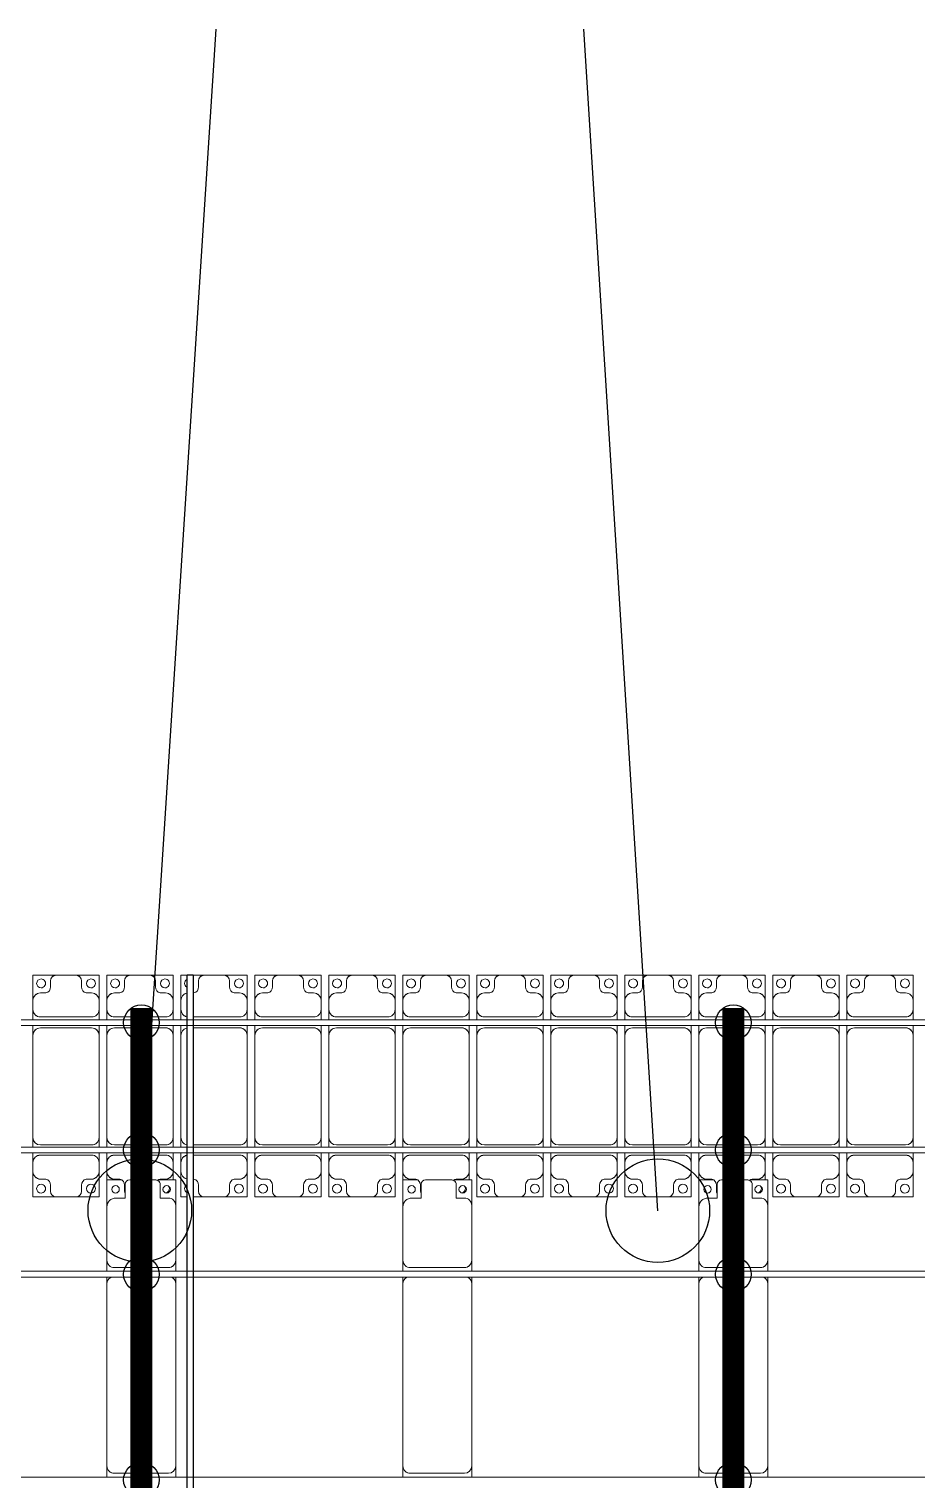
# Model space of a CAD drawing. Header units: millimetres. Extents: x -178706 to 107777, y -87310 to 933.
# Drawn here: x -149651 to -143651, y -8881 to 923 of the extents above; entities that cross this region are included whole.
import ezdxf

# ---------------------------------------------------------------- set-up
doc = ezdxf.new("R2010")
doc.units = ezdxf.units.MM
doc.layers.add('A-GENM', color=13, linetype='Continuous', lineweight=9)
doc.layers.add('S-BEAM', color=12, linetype='Continuous', lineweight=9)
for name, color, linetype in [('GC-BICH NEO', 6, 'Continuous'), ('GC-DAY NEO', 5, 'Continuous'), ('GC-HOP 40x60 GIA CUONG', 1, 'Continuous')]:
    doc.layers.add(name, color=color, linetype=linetype)

# ---------------------------------------------------------------- blocks, each defined once
blk = doc.blocks.new('Dai phao do pin - DẢI PHAO ĐỠ PIN-V11-BỐ TRÍ KHUNG KẾT CẤU BÈ PIN 04')
at = {"layer": 'A-GENM', "color": 7}
for p, q in [((67074.7, 241.6), (67149.7, 241.6)), ((68380.3, 241.6), (67149.7, 241.6)), ((68380.3, 241.6), (68424.7, 241.6)), ((68464.7, 241.6), (68539.7, 241.6)), ((68899.7, 241.6), (68539.7, 241.6)), ((68899.7, 241.6), (69082.2, 241.6)), ((69082.2, 241.6), (69082.2, 142.1)), ((67099.7, 191.6), (67099.7, -173.4)), ((68489.7, 191.6), (68489.7, -173.4)), ((68959.7, 118.2), (68959.7, 181.6)), ((69052.2, 118.2), (68959.7, 118.2)), ((69082.2, -88.2), (69082.2, 88.2)), ((68959.7, -173.4), (68959.7, -118.2)), ((68959.7, -118.2), (69052.2, -118.2)), ((69082.2, -105.4), (69082.2, -223.4)), ((67149.7, -223.4), (67074.7, -223.4)), ((67149.7, -223.4), (68380.3, -223.4)), ((68424.7, -223.4), (68380.3, -223.4)), ((68539.7, -223.4), (68464.7, -223.4)), ((68539.7, -223.4), (68909.7, -223.4)), ((69082.2, -223.4), (68909.7, -223.4))]:
    blk.add_line(p, q, dxfattribs=at)
for centre, radius, start, end in [((67149.7, 191.6), 50, 90, 180), ((67149.7, 191.6), 50, 105, 180), ((68380.3, 191.6), 50, 30, 90), ((68380.3, 191.6), 50, 30, 90), ((68539.7, 191.6), 50, 90, 180), ((68539.7, 191.6), 50, 135, 180), ((68899.7, 181.6), 60, 0, 90), ((68899.7, 181.6), 60, 0, 30), ((69018.6, 183.2), 25, 360, 180), ((69018.6, 183.2), 25, 180, 360), ((69052.2, 88.2), 30, 360, 90), ((69052.2, -88.2), 30, 270, 0), ((67149.7, -173.4), 50, 180, 270), ((67149.7, -173.4), 50, 180, 270), ((68539.7, -173.4), 50, 180, 270), ((68539.7, -173.4), 50, 180, 225), ((68909.7, -173.4), 50, 270, 0), ((68909.7, -173.4), 50, 315, 0), ((69018.6, -161.8), 25, 360, 180), ((69018.6, -161.8), 25, 180, 360), ((69018.6, -161.8), 25, 90, 105), ((69052.2, -88.2), 30, 300, 330), ((68380.3, -173.4), 50, 270, 330), ((68380.3, -173.4), 50, 285, 330)]:
    blk.add_arc(centre, radius, start, end, dxfattribs=at)
blk = doc.blocks.new('Dai phao do pin - DẢI PHAO ĐỠ PIN-V12-BỐ TRÍ KHUNG KẾT CẤU BÈ PIN 04')
at = {"layer": 'A-GENM', "color": 7}
for p, q in [((67074.7, 241.6), (67149.7, 241.6)), ((68380.3, 241.6), (67149.7, 241.6)), ((68380.3, 241.6), (68424.7, 241.6)), ((68464.7, 241.6), (68539.7, 241.6)), ((68899.7, 241.6), (68539.7, 241.6)), ((68899.7, 241.6), (69082.2, 241.6)), ((69082.2, 241.6), (69082.2, 142.1)), ((67099.7, 191.6), (67099.7, -173.4)), ((68489.7, 191.6), (68489.7, -173.4)), ((68959.7, 118.2), (68959.7, 181.6)), ((69052.2, 118.2), (68959.7, 118.2)), ((69082.2, -88.2), (69082.2, 88.2)), ((68959.7, -173.4), (68959.7, -118.2)), ((68959.7, -118.2), (69052.2, -118.2)), ((69082.2, -105.4), (69082.2, -223.4)), ((67149.7, -223.4), (67074.7, -223.4)), ((67149.7, -223.4), (68380.3, -223.4)), ((68424.7, -223.4), (68380.3, -223.4)), ((68539.7, -223.4), (68464.7, -223.4)), ((68539.7, -223.4), (68909.7, -223.4)), ((69082.2, -223.4), (68909.7, -223.4))]:
    blk.add_line(p, q, dxfattribs=at)
for centre, radius, start, end in [((67149.7, 191.6), 50, 90, 180), ((67149.7, 191.6), 50, 105, 180), ((68380.3, 191.6), 50, 30, 90), ((68380.3, 191.6), 50, 30, 90), ((68539.7, 191.6), 50, 90, 180), ((68539.7, 191.6), 50, 135, 180), ((68899.7, 181.6), 60, 0, 90), ((68899.7, 181.6), 60, 0, 30), ((69018.6, 183.2), 25, 360, 180), ((69018.6, 183.2), 25, 180, 360), ((69052.2, 88.2), 30, 360, 90), ((69052.2, -88.2), 30, 270, 0), ((67149.7, -173.4), 50, 180, 270), ((67149.7, -173.4), 50, 180, 270), ((68539.7, -173.4), 50, 180, 270), ((68539.7, -173.4), 50, 180, 225), ((68909.7, -173.4), 50, 270, 0), ((68909.7, -173.4), 50, 315, 0), ((69018.6, -161.8), 25, 360, 180), ((69018.6, -161.8), 25, 180, 360), ((69018.6, -161.8), 25, 90, 105), ((69052.2, -88.2), 30, 300, 330), ((68380.3, -173.4), 50, 270, 330), ((68380.3, -173.4), 50, 285, 330)]:
    blk.add_arc(centre, radius, start, end, dxfattribs=at)
blk = doc.blocks.new('Dai phao do pin - DẢI PHAO ĐỠ PIN-V13-BỐ TRÍ KHUNG KẾT CẤU BÈ PIN 04')
at = {"layer": 'A-GENM', "color": 7}
for p, q in [((67074.7, 241.6), (67149.7, 241.6)), ((68380.3, 241.6), (67149.7, 241.6)), ((68380.3, 241.6), (68424.7, 241.6)), ((68464.7, 241.6), (68539.7, 241.6)), ((68899.7, 241.6), (68539.7, 241.6)), ((68899.7, 241.6), (69082.2, 241.6)), ((69082.2, 241.6), (69082.2, 142.1)), ((67099.7, 191.6), (67099.7, -173.4)), ((68489.7, 191.6), (68489.7, -173.4)), ((68959.7, 118.2), (68959.7, 181.6)), ((69052.2, 118.2), (68959.7, 118.2)), ((69082.2, -88.2), (69082.2, 88.2)), ((68959.7, -173.4), (68959.7, -118.2)), ((68959.7, -118.2), (69052.2, -118.2)), ((69082.2, -105.4), (69082.2, -223.4)), ((67149.7, -223.4), (67074.7, -223.4)), ((67149.7, -223.4), (68380.3, -223.4)), ((68424.7, -223.4), (68380.3, -223.4)), ((68539.7, -223.4), (68464.7, -223.4)), ((68539.7, -223.4), (68909.7, -223.4)), ((69082.2, -223.4), (68909.7, -223.4))]:
    blk.add_line(p, q, dxfattribs=at)
for centre, radius, start, end in [((67149.7, 191.6), 50, 90, 180), ((67149.7, 191.6), 50, 105, 180), ((68380.3, 191.6), 50, 30, 90), ((68380.3, 191.6), 50, 30, 90), ((68539.7, 191.6), 50, 90, 180), ((68539.7, 191.6), 50, 135, 180), ((68899.7, 181.6), 60, 0, 90), ((68899.7, 181.6), 60, 0, 30), ((69018.6, 183.2), 25, 360, 180), ((69018.6, 183.2), 25, 180, 360), ((69052.2, 88.2), 30, 360, 90), ((69052.2, -88.2), 30, 270, 0), ((67149.7, -173.4), 50, 180, 270), ((67149.7, -173.4), 50, 180, 270), ((68539.7, -173.4), 50, 180, 270), ((68539.7, -173.4), 50, 180, 225), ((68909.7, -173.4), 50, 270, 0), ((68909.7, -173.4), 50, 315, 0), ((69018.6, -161.8), 25, 360, 180), ((69018.6, -161.8), 25, 180, 360), ((69018.6, -161.8), 25, 90, 105), ((69052.2, -88.2), 30, 300, 330), ((68380.3, -173.4), 50, 270, 330), ((68380.3, -173.4), 50, 285, 330)]:
    blk.add_arc(centre, radius, start, end, dxfattribs=at)
blk = doc.blocks.new('Dầm C52 - Dầm C52-21052-BỐ TRÍ KHUNG KẾT CẤU BÈ PIN 04')
at = {"layer": 'S-BEAM', "color": 1}
blk.add_line((63551.9, -20), (-63551.9, -20), dxfattribs=at)
blk = doc.blocks.new('Dầm C52 - Dầm C52-21053-BỐ TRÍ KHUNG KẾT CẤU BÈ PIN 04')
at = {"layer": 'S-BEAM', "color": 1}
for p, q in [((-63553.8, 20), (63553.8, 20)), ((63553.8, -20), (-63553.8, -20))]:
    blk.add_line(p, q, dxfattribs=at)
blk = doc.blocks.new('Dầm C52 - Dầm C52-21054-BỐ TRÍ KHUNG KẾT CẤU BÈ PIN 04')
at = {"layer": 'S-BEAM', "color": 1}
for p, q in [((-63555, 20), (63555, 20)), ((63555, -20), (-63555, -20))]:
    blk.add_line(p, q, dxfattribs=at)
blk = doc.blocks.new('Dầm C52 - Dầm C52-21055-BỐ TRÍ KHUNG KẾT CẤU BÈ PIN 04')
at = {"layer": 'S-BEAM', "color": 1}
for p, q in [((-63556.2, 20), (63556.2, 20)), ((63556.2, -20), (-63556.2, -20))]:
    blk.add_line(p, q, dxfattribs=at)
blk = doc.blocks.new('Dầm C52 - Hộp 40x60-15957-BỐ TRÍ KHUNG KẾT CẤU BÈ PIN 04')
at = {"layer": 'S-BEAM', "color": 3, "lineweight": 25}
for p, q in [((-37160, 20), (37160, 20)), ((37160, 20), (37160, -20)), ((37160, -20), (-37160, -20))]:
    blk.add_line(p, q, dxfattribs=at)
blk = doc.blocks.new('Dai phaodi lai - DẢI PHAO ĐI LẠI-21666-BỐ TRÍ KHUNG KẾT CẤU BÈ PIN 04')
at = {"layer": 'A-GENM', "color": 7}
for p, q in [((21276.8, 748.4), (21433.1, 748.4)), ((21276.8, 579.3), (21276.8, 748.4)), ((21395.1, 710.4), (21395.1, 670.7)), ((21566.9, 748.4), (21433.1, 748.4)), ((21566.9, 748.4), (21723.2, 748.4)), ((21604.9, 670.7), (21604.9, 710.4)), ((21723.2, 748.4), (21723.2, 579.3)), ((21776.8, 748.4), (21933.1, 748.4)), ((21776.8, 579.3), (21776.8, 748.4)), ((21895.1, 710.4), (21895.1, 670.7)), ((22066.9, 748.4), (21933.1, 748.4)), ((22066.9, 748.4), (22223.2, 748.4)), ((22104.9, 670.7), (22104.9, 710.4)), ((22223.2, 748.4), (22223.2, 579.3)), ((22276.8, 748.4), (22318.3, 748.4)), ((22276.8, 579.3), (22276.8, 748.4)), ((22358.3, 748.4), (22433.1, 748.4)), ((22395.1, 710.4), (22395.1, 670.7)), ((22566.9, 748.4), (22433.1, 748.4)), ((22566.9, 748.4), (22723.2, 748.4)), ((22604.9, 670.7), (22604.9, 710.4)), ((22723.2, 748.4), (22723.2, 579.3)), ((22776.8, 748.4), (22933.1, 748.4)), ((22776.8, 579.3), (22776.8, 748.4)), ((22895.1, 710.4), (22895.1, 670.7)), ((23066.9, 748.4), (22933.1, 748.4)), ((23066.9, 748.4), (23223.2, 748.4)), ((23104.9, 670.7), (23104.9, 710.4)), ((23223.2, 748.4), (23223.2, 579.3)), ((23276.8, 748.4), (23433.1, 748.4)), ((23276.8, 579.3), (23276.8, 748.4)), ((23395.1, 710.4), (23395.1, 670.7)), ((23566.9, 748.4), (23433.1, 748.4)), ((23566.9, 748.4), (23723.2, 748.4)), ((23604.9, 670.7), (23604.9, 710.4)), ((23723.2, 748.4), (23723.2, 579.3)), ((23776.8, 748.4), (23933.1, 748.4)), ((23776.8, 579.3), (23776.8, 748.4)), ((23895.1, 710.4), (23895.1, 670.7)), ((24066.9, 748.4), (23933.1, 748.4)), ((24066.9, 748.4), (24223.2, 748.4)), ((24104.9, 670.7), (24104.9, 710.4)), ((24223.2, 748.4), (24223.2, 579.3)), ((24276.8, 748.4), (24433.1, 748.4)), ((24276.8, 579.3), (24276.8, 748.4)), ((24395.1, 710.4), (24395.1, 670.7)), ((24566.9, 748.4), (24433.1, 748.4)), ((24566.9, 748.4), (24723.2, 748.4)), ((24604.9, 670.7), (24604.9, 710.4)), ((24723.2, 748.4), (24723.2, 579.3)), ((24776.8, 748.4), (24933.1, 748.4)), ((24776.8, 579.3), (24776.8, 748.4)), ((24895.1, 710.4), (24895.1, 670.7)), ((25066.9, 748.4), (24933.1, 748.4)), ((25066.9, 748.4), (25223.2, 748.4)), ((25104.9, 670.7), (25104.9, 710.4)), ((25223.2, 748.4), (25223.2, 579.3)), ((25276.8, 748.4), (25433.1, 748.4)), ((25276.8, 579.3), (25276.8, 748.4)), ((25395.1, 710.4), (25395.1, 670.7)), ((25566.9, 748.4), (25433.1, 748.4)), ((25566.9, 748.4), (25723.2, 748.4)), ((25604.9, 670.7), (25604.9, 710.4)), ((25723.2, 748.4), (25723.2, 579.3)), ((25776.8, 748.4), (25933.1, 748.4)), ((25776.8, 579.3), (25776.8, 748.4)), ((25895.1, 710.4), (25895.1, 670.7)), ((26066.9, 748.4), (25933.1, 748.4)), ((26066.9, 748.4), (26223.2, 748.4)), ((26104.9, 670.7), (26104.9, 710.4)), ((26223.2, 748.4), (26223.2, 579.3)), ((26276.8, 748.4), (26433.1, 748.4)), ((26276.8, 579.3), (26276.8, 748.4)), ((26395.1, 710.4), (26395.1, 670.7)), ((26566.9, 748.4), (26433.1, 748.4)), ((26566.9, 748.4), (26723.2, 748.4)), ((26604.9, 670.7), (26604.9, 710.4)), ((26723.2, 748.4), (26723.2, 579.3)), ((26776.8, 748.4), (26933.1, 748.4)), ((26776.8, 579.3), (26776.8, 748.4)), ((26895.1, 710.4), (26895.1, 670.7)), ((27066.9, 748.4), (26933.1, 748.4)), ((27066.9, 748.4), (27223.2, 748.4)), ((27104.9, 670.7), (27104.9, 710.4)), ((27223.2, 748.4), (27223.2, 579.3)), ((21364.3, 629.3), (21326.8, 629.3)), ((21673.2, 629.3), (21635.7, 629.3)), ((21864.3, 629.3), (21826.8, 629.3)), ((22173.2, 629.3), (22135.7, 629.3)), ((22364.3, 629.3), (22358.3, 629.3)), ((22673.2, 629.3), (22635.7, 629.3)), ((22864.3, 629.3), (22826.8, 629.3)), ((23173.2, 629.3), (23135.7, 629.3)), ((23364.3, 629.3), (23326.8, 629.3)), ((23673.2, 629.3), (23635.7, 629.3)), ((23864.3, 629.3), (23826.8, 629.3)), ((24173.2, 629.3), (24135.7, 629.3)), ((24364.3, 629.3), (24326.8, 629.3)), ((24673.2, 629.3), (24635.7, 629.3)), ((24864.3, 629.3), (24826.8, 629.3)), ((25173.2, 629.3), (25135.7, 629.3)), ((25364.3, 629.3), (25326.8, 629.3)), ((25673.2, 629.3), (25635.7, 629.3)), ((25864.3, 629.3), (25826.8, 629.3)), ((26173.2, 629.3), (26135.7, 629.3)), ((26364.3, 629.3), (26326.8, 629.3)), ((26673.2, 629.3), (26635.7, 629.3)), ((26864.3, 629.3), (26826.8, 629.3)), ((27173.2, 629.3), (27135.7, 629.3)), ((21276.8, 579.3), (21276.8, 516.7)), ((21276.8, 447.9), (21276.8, 516.7)), ((21723.2, 516.7), (21723.2, 579.3)), ((21723.2, 516.7), (21723.2, 447.9)), ((21776.8, 579.3), (21776.8, 516.7)), ((21776.8, 447.9), (21776.8, 516.7)), ((22223.2, 516.7), (22223.2, 579.3)), ((22223.2, 516.7), (22223.2, 447.9)), ((22276.8, 579.3), (22276.8, 516.7)), ((22276.8, 447.9), (22276.8, 516.7)), ((22723.2, 516.7), (22723.2, 579.3)), ((22723.2, 516.7), (22723.2, 447.9)), ((22776.8, 579.3), (22776.8, 516.7)), ((22776.8, 447.9), (22776.8, 516.7)), ((23223.2, 516.7), (23223.2, 579.3)), ((23223.2, 516.7), (23223.2, 447.9)), ((23276.8, 579.3), (23276.8, 516.7)), ((23276.8, 447.9), (23276.8, 516.7)), ((23723.2, 516.7), (23723.2, 579.3)), ((23723.2, 516.7), (23723.2, 447.9)), ((23776.8, 579.3), (23776.8, 516.7)), ((23776.8, 447.9), (23776.8, 516.7)), ((24223.2, 516.7), (24223.2, 579.3)), ((24223.2, 516.7), (24223.2, 447.9)), ((24276.8, 579.3), (24276.8, 516.7)), ((24276.8, 447.9), (24276.8, 516.7)), ((24723.2, 516.7), (24723.2, 579.3)), ((24723.2, 516.7), (24723.2, 447.9)), ((24776.8, 579.3), (24776.8, 516.7)), ((24776.8, 447.9), (24776.8, 516.7)), ((25223.2, 516.7), (25223.2, 579.3)), ((25223.2, 516.7), (25223.2, 447.9)), ((25276.8, 579.3), (25276.8, 516.7)), ((25276.8, 447.9), (25276.8, 516.7)), ((25723.2, 516.7), (25723.2, 579.3)), ((25723.2, 516.7), (25723.2, 447.9)), ((25776.8, 579.3), (25776.8, 516.7)), ((25776.8, 447.9), (25776.8, 516.7)), ((26223.2, 516.7), (26223.2, 579.3)), ((26223.2, 516.7), (26223.2, 447.9)), ((26276.8, 579.3), (26276.8, 516.7)), ((26276.8, 447.9), (26276.8, 516.7)), ((26723.2, 516.7), (26723.2, 579.3)), ((26723.2, 516.7), (26723.2, 447.9)), ((26776.8, 579.3), (26776.8, 516.7)), ((26776.8, 447.9), (26776.8, 516.7)), ((27223.2, 516.7), (27223.2, 579.3)), ((27223.2, 516.7), (27223.2, 447.9)), ((21276.8, 343.3), (21276.8, 407.9)), ((21326.8, 466.7), (21673.2, 466.7)), ((21673.2, 393.3), (21326.8, 393.3)), ((21723.2, 407.9), (21723.2, 343.3)), ((21776.8, 343.3), (21776.8, 407.9)), ((21826.8, 466.7), (22173.2, 466.7)), ((22173.2, 393.3), (21826.8, 393.3)), ((22223.2, 407.9), (22223.2, 343.3)), ((22276.8, 343.3), (22276.8, 407.9)), ((22358.3, 466.7), (22673.2, 466.7)), ((22673.2, 393.3), (22358.3, 393.3)), ((22723.2, 407.9), (22723.2, 343.3)), ((22776.8, 343.3), (22776.8, 407.9)), ((22826.8, 466.7), (23173.2, 466.7)), ((23173.2, 393.3), (22826.8, 393.3)), ((23223.2, 407.9), (23223.2, 343.3)), ((23276.8, 343.3), (23276.8, 407.9)), ((23326.8, 466.7), (23673.2, 466.7)), ((23673.2, 393.3), (23326.8, 393.3)), ((23723.2, 407.9), (23723.2, 343.3)), ((23776.8, 343.3), (23776.8, 407.9)), ((23826.8, 466.7), (24173.2, 466.7)), ((24173.2, 393.3), (23826.8, 393.3)), ((24223.2, 407.9), (24223.2, 343.3)), ((24276.8, 343.3), (24276.8, 407.9)), ((24326.8, 466.7), (24673.2, 466.7)), ((24673.2, 393.3), (24326.8, 393.3)), ((24723.2, 407.9), (24723.2, 343.3)), ((24776.8, 343.3), (24776.8, 407.9)), ((24826.8, 466.7), (25173.2, 466.7)), ((25173.2, 393.3), (24826.8, 393.3)), ((25223.2, 407.9), (25223.2, 343.3)), ((25276.8, 343.3), (25276.8, 407.9)), ((25326.8, 466.7), (25673.2, 466.7)), ((25673.2, 393.3), (25326.8, 393.3)), ((25723.2, 407.9), (25723.2, 343.3)), ((25776.8, 343.3), (25776.8, 407.9)), ((25826.8, 466.7), (26173.2, 466.7)), ((26173.2, 393.3), (25826.8, 393.3)), ((26223.2, 407.9), (26223.2, 343.3)), ((26276.8, 343.3), (26276.8, 407.9)), ((26326.8, 466.7), (26673.2, 466.7)), ((26673.2, 393.3), (26326.8, 393.3)), ((26723.2, 407.9), (26723.2, 343.3)), ((26776.8, 343.3), (26776.8, 407.9)), ((26826.8, 466.7), (27173.2, 466.7)), ((27173.2, 393.3), (26826.8, 393.3)), ((27223.2, 407.9), (27223.2, 343.3)), ((21276.8, 343.3), (21276.8, -348.3)), ((21723.2, -348.3), (21723.2, 343.3)), ((21776.8, 343.3), (21776.8, -348.3)), ((22223.2, -348.3), (22223.2, 343.3)), ((22276.8, 343.3), (22276.8, -348.3)), ((22723.2, -348.3), (22723.2, 343.3)), ((22776.8, 343.3), (22776.8, -348.3)), ((23223.2, -348.3), (23223.2, 343.3)), ((23276.8, 343.3), (23276.8, -348.3)), ((23723.2, -348.3), (23723.2, 343.3)), ((23776.8, 343.3), (23776.8, -348.3)), ((24223.2, -348.3), (24223.2, 343.3)), ((24276.8, 343.3), (24276.8, -348.3)), ((24723.2, -348.3), (24723.2, 343.3)), ((24776.8, 343.3), (24776.8, -348.3)), ((25223.2, -348.3), (25223.2, 343.3)), ((25276.8, 343.3), (25276.8, -348.3)), ((25723.2, -348.3), (25723.2, 343.3)), ((25776.8, 343.3), (25776.8, -348.3)), ((26223.2, -348.3), (26223.2, 343.3)), ((26276.8, 343.3), (26276.8, -348.3)), ((26723.2, -348.3), (26723.2, 343.3)), ((26776.8, 343.3), (26776.8, -348.3)), ((27223.2, -348.3), (27223.2, 343.3)), ((21276.8, -412.1), (21276.8, -348.3)), ((21723.2, -348.3), (21723.2, -412.1)), ((21776.8, -412.1), (21776.8, -348.3)), ((22223.2, -348.3), (22223.2, -412.1)), ((22276.8, -412.1), (22276.8, -348.3)), ((22723.2, -348.3), (22723.2, -412.1)), ((22776.8, -412.1), (22776.8, -348.3)), ((23223.2, -348.3), (23223.2, -412.1)), ((23276.8, -412.1), (23276.8, -348.3)), ((23723.2, -348.3), (23723.2, -412.1)), ((23776.8, -412.1), (23776.8, -348.3)), ((24223.2, -348.3), (24223.2, -412.1)), ((24276.8, -412.1), (24276.8, -348.3)), ((24723.2, -348.3), (24723.2, -412.1)), ((24776.8, -412.1), (24776.8, -348.3)), ((25223.2, -348.3), (25223.2, -412.1)), ((25276.8, -412.1), (25276.8, -348.3)), ((25723.2, -348.3), (25723.2, -412.1)), ((25776.8, -412.1), (25776.8, -348.3)), ((26223.2, -348.3), (26223.2, -412.1)), ((26276.8, -412.1), (26276.8, -348.3)), ((26723.2, -348.3), (26723.2, -412.1)), ((26776.8, -412.1), (26776.8, -348.3)), ((27223.2, -348.3), (27223.2, -412.1)), ((21276.8, -516.7), (21276.8, -452.1)), ((21326.8, -398.3), (21673.2, -398.3)), ((21673.2, -466.7), (21326.8, -466.7)), ((21723.2, -452.1), (21723.2, -516.7)), ((21776.8, -516.7), (21776.8, -452.1)), ((21826.8, -398.3), (22173.2, -398.3)), ((22173.2, -466.7), (21826.8, -466.7)), ((22223.2, -452.1), (22223.2, -516.7)), ((22276.8, -516.7), (22276.8, -452.1)), ((22358.3, -398.3), (22673.2, -398.3)), ((22673.2, -466.7), (22358.3, -466.7)), ((22723.2, -452.1), (22723.2, -516.7)), ((22776.8, -516.7), (22776.8, -452.1)), ((22826.8, -398.3), (23173.2, -398.3)), ((23173.2, -466.7), (22826.8, -466.7)), ((23223.2, -452.1), (23223.2, -516.7)), ((23276.8, -516.7), (23276.8, -452.1)), ((23326.8, -398.3), (23673.2, -398.3)), ((23673.2, -466.7), (23326.8, -466.7)), ((23723.2, -452.1), (23723.2, -516.7)), ((23776.8, -516.7), (23776.8, -452.1)), ((23826.8, -398.3), (24173.2, -398.3)), ((24173.2, -466.7), (23826.8, -466.7)), ((24223.2, -452.1), (24223.2, -516.7)), ((24276.8, -516.7), (24276.8, -452.1)), ((24326.8, -398.3), (24673.2, -398.3)), ((24673.2, -466.7), (24326.8, -466.7)), ((24723.2, -452.1), (24723.2, -516.7)), ((24776.8, -516.7), (24776.8, -452.1)), ((24826.8, -398.3), (25173.2, -398.3)), ((25173.2, -466.7), (24826.8, -466.7)), ((25223.2, -452.1), (25223.2, -516.7)), ((25276.8, -516.7), (25276.8, -452.1)), ((25326.8, -398.3), (25673.2, -398.3)), ((25673.2, -466.7), (25326.8, -466.7)), ((25723.2, -452.1), (25723.2, -516.7)), ((25776.8, -516.7), (25776.8, -452.1)), ((25826.8, -398.3), (26173.2, -398.3)), ((26173.2, -466.7), (25826.8, -466.7)), ((26223.2, -452.1), (26223.2, -516.7)), ((26276.8, -516.7), (26276.8, -452.1)), ((26326.8, -398.3), (26673.2, -398.3)), ((26673.2, -466.7), (26326.8, -466.7)), ((26723.2, -452.1), (26723.2, -516.7)), ((26776.8, -516.7), (26776.8, -452.1)), ((26826.8, -398.3), (27173.2, -398.3)), ((27173.2, -466.7), (26826.8, -466.7)), ((27223.2, -452.1), (27223.2, -516.7)), ((21276.8, -516.7), (21276.8, -579.3)), ((21276.8, -748.4), (21276.8, -579.3)), ((21723.2, -579.3), (21723.2, -516.7)), ((21723.2, -579.3), (21723.2, -748.4)), ((21776.8, -516.7), (21776.8, -579.3)), ((21776.8, -634.6), (21776.8, -579.3)), ((22223.2, -579.3), (22223.2, -516.7)), ((22223.2, -579.3), (22223.2, -637.1)), ((22276.8, -516.7), (22276.8, -579.3)), ((22276.8, -748.4), (22276.8, -579.3)), ((22723.2, -579.3), (22723.2, -516.7)), ((22723.2, -579.3), (22723.2, -748.4)), ((22776.8, -516.7), (22776.8, -579.3)), ((22776.8, -748.4), (22776.8, -579.3)), ((23223.2, -579.3), (23223.2, -516.7)), ((23223.2, -579.3), (23223.2, -748.4)), ((23276.8, -516.7), (23276.8, -579.3)), ((23276.8, -748.4), (23276.8, -579.3)), ((23723.2, -579.3), (23723.2, -516.7)), ((23723.2, -579.3), (23723.2, -748.4)), ((23776.8, -516.7), (23776.8, -579.3)), ((23776.8, -634.6), (23776.8, -579.3)), ((24223.2, -579.3), (24223.2, -516.7)), ((24223.2, -579.3), (24223.2, -637.1)), ((24276.8, -516.7), (24276.8, -579.3)), ((24276.8, -748.4), (24276.8, -579.3)), ((24723.2, -579.3), (24723.2, -516.7)), ((24723.2, -579.3), (24723.2, -748.4)), ((24776.8, -516.7), (24776.8, -579.3)), ((24776.8, -748.4), (24776.8, -579.3)), ((25223.2, -579.3), (25223.2, -516.7)), ((25223.2, -579.3), (25223.2, -748.4)), ((25276.8, -516.7), (25276.8, -579.3)), ((25276.8, -748.4), (25276.8, -579.3)), ((25723.2, -579.3), (25723.2, -516.7)), ((25723.2, -579.3), (25723.2, -748.4)), ((25776.8, -516.7), (25776.8, -579.3)), ((25776.8, -634.6), (25776.8, -579.3)), ((26223.2, -579.3), (26223.2, -516.7)), ((26223.2, -579.3), (26223.2, -637.1)), ((26276.8, -516.7), (26276.8, -579.3)), ((26276.8, -748.4), (26276.8, -579.3)), ((26723.2, -579.3), (26723.2, -516.7)), ((26723.2, -579.3), (26723.2, -748.4)), ((26776.8, -516.7), (26776.8, -579.3)), ((26776.8, -748.4), (26776.8, -579.3)), ((27223.2, -579.3), (27223.2, -516.7)), ((27223.2, -579.3), (27223.2, -748.4)), ((21326.8, -629.3), (21364.3, -629.3)), ((21395.1, -670.7), (21395.1, -710.4)), ((21604.9, -710.4), (21604.9, -670.7)), ((21635.7, -629.3), (21673.2, -629.3)), ((21826.8, -629.3), (21864.3, -629.3)), ((21895.1, -670.7), (21895.1, -710.4)), ((22135.7, -629.3), (22173.2, -629.3)), ((22358.3, -629.3), (22364.3, -629.3)), ((22395.1, -670.7), (22395.1, -710.4)), ((22604.9, -710.4), (22604.9, -670.7)), ((22635.7, -629.3), (22673.2, -629.3)), ((22826.8, -629.3), (22864.3, -629.3)), ((22895.1, -670.7), (22895.1, -710.4)), ((23104.9, -710.4), (23104.9, -670.7)), ((23135.7, -629.3), (23173.2, -629.3)), ((23326.8, -629.3), (23364.3, -629.3)), ((23395.1, -670.7), (23395.1, -710.4)), ((23604.9, -710.4), (23604.9, -670.7)), ((23635.7, -629.3), (23673.2, -629.3)), ((23826.8, -629.3), (23864.3, -629.3)), ((23895.1, -670.7), (23895.1, -710.4)), ((24135.7, -629.3), (24173.2, -629.3)), ((24326.8, -629.3), (24364.3, -629.3)), ((24395.1, -670.7), (24395.1, -710.4)), ((24604.9, -710.4), (24604.9, -670.7)), ((24635.7, -629.3), (24673.2, -629.3)), ((24826.8, -629.3), (24864.3, -629.3)), ((24895.1, -670.7), (24895.1, -710.4)), ((25104.9, -710.4), (25104.9, -670.7)), ((25135.7, -629.3), (25173.2, -629.3)), ((25326.8, -629.3), (25364.3, -629.3)), ((25395.1, -670.7), (25395.1, -710.4)), ((25604.9, -710.4), (25604.9, -670.7)), ((25635.7, -629.3), (25673.2, -629.3)), ((25826.8, -629.3), (25864.3, -629.3)), ((25895.1, -670.7), (25895.1, -710.4)), ((26135.7, -629.3), (26173.2, -629.3)), ((26326.8, -629.3), (26364.3, -629.3)), ((26395.1, -670.7), (26395.1, -710.4)), ((26604.9, -710.4), (26604.9, -670.7)), ((26635.7, -629.3), (26673.2, -629.3)), ((26826.8, -629.3), (26864.3, -629.3)), ((26895.1, -670.7), (26895.1, -710.4)), ((27104.9, -710.4), (27104.9, -670.7)), ((27135.7, -629.3), (27173.2, -629.3)), ((21433.1, -748.4), (21276.8, -748.4)), ((21433.1, -748.4), (21566.9, -748.4)), ((21723.2, -748.4), (21566.9, -748.4)), ((22318.3, -748.4), (22276.8, -748.4)), ((22433.1, -748.4), (22358.3, -748.4)), ((22433.1, -748.4), (22566.9, -748.4)), ((22723.2, -748.4), (22566.9, -748.4)), ((22933.1, -748.4), (22776.8, -748.4)), ((22933.1, -748.4), (23066.9, -748.4)), ((23223.2, -748.4), (23066.9, -748.4)), ((23433.1, -748.4), (23276.8, -748.4)), ((23433.1, -748.4), (23566.9, -748.4)), ((23723.2, -748.4), (23566.9, -748.4)), ((24433.1, -748.4), (24276.8, -748.4)), ((24433.1, -748.4), (24566.9, -748.4)), ((24723.2, -748.4), (24566.9, -748.4)), ((24933.1, -748.4), (24776.8, -748.4)), ((24933.1, -748.4), (25066.9, -748.4)), ((25223.2, -748.4), (25066.9, -748.4)), ((25433.1, -748.4), (25276.8, -748.4)), ((25433.1, -748.4), (25566.9, -748.4)), ((25723.2, -748.4), (25566.9, -748.4)), ((26433.1, -748.4), (26276.8, -748.4)), ((26433.1, -748.4), (26566.9, -748.4)), ((26723.2, -748.4), (26566.9, -748.4)), ((26933.1, -748.4), (26776.8, -748.4)), ((26933.1, -748.4), (27066.9, -748.4)), ((27223.2, -748.4), (27066.9, -748.4))]:
    blk.add_line(p, q, dxfattribs=at)
for centre, radius, start, end in [((21331.6, 693.3), 30, 90, 270), ((21331.6, 693.3), 30, 270, 90), ((21433.1, 710.4), 38, 90, 180), ((21433.1, 710.4), 38, 90, 135), ((21566.9, 710.4), 38, 0, 90), ((21566.9, 710.4), 38, 45, 90), ((21668.4, 693.3), 30, 90, 270), ((21668.4, 693.3), 30, 270, 90), ((21831.6, 693.3), 30, 90, 270), ((21831.6, 693.3), 30, 270, 90), ((21933.1, 710.4), 38, 90, 180), ((21933.1, 710.4), 38, 90, 135), ((22066.9, 710.4), 38, 0, 90), ((22066.9, 710.4), 38, 45, 90), ((22168.4, 693.3), 30, 90, 270), ((22168.4, 693.3), 30, 270, 90), ((22331.6, 693.3), 30, 120, 240), ((22331.6, 693.3), 30, 345, 15), ((22433.1, 710.4), 38, 90, 180), ((22433.1, 710.4), 38, 90, 135), ((22566.9, 710.4), 38, 0, 90), ((22566.9, 710.4), 38, 45, 90), ((22668.4, 693.3), 30, 90, 270), ((22668.4, 693.3), 30, 270, 90), ((22831.6, 693.3), 30, 90, 270), ((22831.6, 693.3), 30, 270, 90), ((22933.1, 710.4), 38, 90, 180), ((22933.1, 710.4), 38, 90, 135), ((23066.9, 710.4), 38, 0, 90), ((23066.9, 710.4), 38, 45, 90), ((23168.4, 693.3), 30, 90, 270), ((23168.4, 693.3), 30, 270, 90), ((23331.6, 693.3), 30, 90, 270), ((23331.6, 693.3), 30, 270, 90), ((23433.1, 710.4), 38, 90, 180), ((23433.1, 710.4), 38, 90, 135), ((23566.9, 710.4), 38, 0, 90), ((23566.9, 710.4), 38, 45, 90), ((23668.4, 693.3), 30, 90, 270), ((23668.4, 693.3), 30, 270, 90), ((23831.6, 693.3), 30, 90, 270), ((23831.6, 693.3), 30, 270, 90), ((23933.1, 710.4), 38, 90, 180), ((23933.1, 710.4), 38, 90, 135), ((24066.9, 710.4), 38, 0, 90), ((24066.9, 710.4), 38, 45, 90), ((24168.4, 693.3), 30, 90, 270), ((24168.4, 693.3), 30, 270, 90), ((24331.6, 693.3), 30, 90, 270), ((24331.6, 693.3), 30, 270, 90), ((24433.1, 710.4), 38, 90, 180), ((24433.1, 710.4), 38, 90, 135), ((24566.9, 710.4), 38, 0, 90), ((24566.9, 710.4), 38, 45, 90), ((24668.4, 693.3), 30, 90, 270), ((24668.4, 693.3), 30, 270, 90), ((24831.6, 693.3), 30, 90, 270), ((24831.6, 693.3), 30, 270, 90), ((24933.1, 710.4), 38, 90, 180), ((24933.1, 710.4), 38, 90, 135), ((25066.9, 710.4), 38, 0, 90), ((25066.9, 710.4), 38, 45, 90), ((25168.4, 693.3), 30, 90, 270), ((25168.4, 693.3), 30, 270, 90), ((25331.6, 693.3), 30, 90, 270), ((25331.6, 693.3), 30, 270, 90), ((25433.1, 710.4), 38, 90, 180), ((25433.1, 710.4), 38, 90, 135), ((25566.9, 710.4), 38, 0, 90), ((25566.9, 710.4), 38, 45, 90), ((25668.4, 693.3), 30, 90, 270), ((25668.4, 693.3), 30, 270, 90), ((25831.6, 693.3), 30, 90, 270), ((25831.6, 693.3), 30, 270, 90), ((25933.1, 710.4), 38, 90, 180), ((25933.1, 710.4), 38, 90, 135), ((26066.9, 710.4), 38, 0, 90), ((26066.9, 710.4), 38, 45, 90), ((26168.4, 693.3), 30, 90, 270), ((26168.4, 693.3), 30, 270, 90), ((26331.6, 693.3), 30, 90, 270), ((26331.6, 693.3), 30, 270, 90), ((26433.1, 710.4), 38, 90, 180), ((26433.1, 710.4), 38, 90, 135), ((26566.9, 710.4), 38, 0, 90), ((26566.9, 710.4), 38, 45, 90), ((26668.4, 693.3), 30, 90, 270), ((26668.4, 693.3), 30, 270, 90), ((26831.6, 693.3), 30, 90, 270), ((26831.6, 693.3), 30, 270, 90), ((26933.1, 710.4), 38, 90, 180), ((26933.1, 710.4), 38, 90, 135), ((27066.9, 710.4), 38, 0, 90), ((27066.9, 710.4), 38, 45, 90), ((27168.4, 693.3), 30, 90, 270), ((27168.4, 693.3), 30, 270, 90), ((21326.8, 579.3), 50, 90, 180), ((21326.8, 579.3), 50, 90, 135), ((21355.2, 668.2), 40, 283.18854, 3.50807), ((21644.8, 668.2), 40, 176.49193, 256.81146), ((21673.2, 579.3), 50, 0, 90), ((21673.2, 579.3), 50, 45, 90), ((21826.8, 579.3), 50, 90, 180), ((21826.8, 579.3), 50, 90, 131.01202), ((21855.2, 668.2), 40, 283.18854, 3.50807), ((22144.8, 668.2), 40, 176.49193, 256.81146), ((22173.2, 579.3), 50, 0, 90), ((22173.2, 579.3), 50, 45, 90), ((22326.8, 579.3), 50, 105, 180), ((22326.8, 579.3), 50, 105, 135), ((22355.2, 668.2), 40, 283.18854, 3.50807), ((22644.8, 668.2), 40, 176.49193, 256.81146), ((22673.2, 579.3), 50, 0, 90), ((22673.2, 579.3), 50, 45, 90), ((22826.8, 579.3), 50, 90, 180), ((22826.8, 579.3), 50, 90, 135), ((22855.2, 668.2), 40, 283.18854, 3.50807), ((23144.8, 668.2), 40, 176.49193, 256.81146), ((23173.2, 579.3), 50, 0, 90), ((23173.2, 579.3), 50, 45, 90), ((23326.8, 579.3), 50, 90, 180), ((23326.8, 579.3), 50, 90, 135), ((23355.2, 668.2), 40, 283.18854, 3.50807), ((23644.8, 668.2), 40, 176.49193, 256.81146), ((23673.2, 579.3), 50, 0, 90), ((23673.2, 579.3), 50, 45, 90), ((23826.8, 579.3), 50, 90, 180), ((23826.8, 579.3), 50, 90, 135), ((23855.2, 668.2), 40, 283.18854, 3.50807), ((24144.8, 668.2), 40, 176.49193, 256.81146), ((24173.2, 579.3), 50, 0, 90), ((24173.2, 579.3), 50, 45, 90), ((24326.8, 579.3), 50, 90, 180), ((24326.8, 579.3), 50, 90, 135), ((24355.2, 668.2), 40, 283.18854, 3.50807), ((24644.8, 668.2), 40, 176.49193, 256.81146), ((24673.2, 579.3), 50, 0, 90), ((24673.2, 579.3), 50, 45, 90), ((24826.8, 579.3), 50, 90, 180), ((24826.8, 579.3), 50, 90, 135), ((24855.2, 668.2), 40, 283.18854, 3.50807), ((25144.8, 668.2), 40, 176.49193, 256.81146), ((25173.2, 579.3), 50, 0, 90), ((25173.2, 579.3), 50, 45, 90), ((25326.8, 579.3), 50, 90, 180), ((25326.8, 579.3), 50, 90, 135), ((25355.2, 668.2), 40, 283.18854, 3.50807), ((25644.8, 668.2), 40, 176.49193, 256.81146), ((25673.2, 579.3), 50, 0, 90), ((25673.2, 579.3), 50, 45, 90), ((25826.8, 579.3), 50, 90, 180), ((25826.8, 579.3), 50, 90, 135), ((25855.2, 668.2), 40, 283.18854, 3.50807), ((26144.8, 668.2), 40, 176.49193, 256.81146), ((26173.2, 579.3), 50, 0, 90), ((26173.2, 579.3), 50, 45, 90), ((26326.8, 579.3), 50, 90, 180), ((26326.8, 579.3), 50, 90, 135), ((26355.2, 668.2), 40, 283.18854, 3.50807), ((26644.8, 668.2), 40, 176.49193, 256.81146), ((26673.2, 579.3), 50, 0, 90), ((26673.2, 579.3), 50, 45, 90), ((26826.8, 579.3), 50, 90, 180), ((26826.8, 579.3), 50, 90, 135), ((26855.2, 668.2), 40, 283.18854, 3.50807), ((27144.8, 668.2), 40, 176.49193, 256.81146), ((27173.2, 579.3), 50, 360, 90), ((27173.2, 579.3), 50, 45, 90), ((21326.8, 516.7), 50, 180, 270), ((21673.2, 516.7), 50, 270, 0), ((21826.8, 516.7), 50, 180, 270), ((22173.2, 516.7), 50, 270, 0), ((22326.8, 516.7), 50, 180, 255), ((22673.2, 516.7), 50, 270, 0), ((22826.8, 516.7), 50, 180, 270), ((23173.2, 516.7), 50, 270, 0), ((23326.8, 516.7), 50, 180, 270), ((23673.2, 516.7), 50, 270, 0), ((23826.8, 516.7), 50, 180, 270), ((24173.2, 516.7), 50, 270, 0), ((24326.8, 516.7), 50, 180, 270), ((24673.2, 516.7), 50, 270, 0), ((24826.8, 516.7), 50, 180, 270), ((25173.2, 516.7), 50, 270, 0), ((25326.8, 516.7), 50, 180, 270), ((25673.2, 516.7), 50, 270, 0), ((25826.8, 516.7), 50, 180, 270), ((26173.2, 516.7), 50, 270, 0), ((26326.8, 516.7), 50, 180, 270), ((26673.2, 516.7), 50, 270, 360), ((26826.8, 516.7), 50, 180, 270), ((27173.2, 516.7), 50, 270, 360), ((21326.8, 343.3), 50, 90, 180), ((21326.8, 516.7), 50, 225, 270), ((21673.2, 516.7), 50, 270, 315), ((21673.2, 343.3), 50, 0, 90), ((21826.8, 343.3), 50, 90, 180), ((21826.8, 516.7), 50, 228.98761, 270), ((22173.2, 516.7), 50, 270, 315), ((22173.2, 343.3), 50, 360, 90), ((22326.8, 516.7), 50, 225, 255), ((22673.2, 516.7), 50, 270, 315), ((22673.2, 343.3), 50, 360, 90), ((22826.8, 343.3), 50, 90, 180), ((22826.8, 516.7), 50, 225, 270), ((23173.2, 516.7), 50, 270, 315), ((23173.2, 343.3), 50, 360, 90), ((23326.8, 343.3), 50, 90, 180), ((23326.8, 516.7), 50, 225, 270), ((23673.2, 516.7), 50, 270, 315), ((23673.2, 343.3), 50, 360, 90), ((23826.8, 343.3), 50, 90, 180), ((23826.8, 516.7), 50, 225, 270), ((24173.2, 516.7), 50, 270, 315), ((24173.2, 343.3), 50, 360, 90), ((24326.8, 343.3), 50, 90, 180), ((24326.8, 516.7), 50, 225, 270), ((24673.2, 516.7), 50, 270, 315), ((24673.2, 343.3), 50, 360, 90), ((24826.8, 343.3), 50, 90, 180), ((24826.8, 516.7), 50, 225, 270), ((25173.2, 516.7), 50, 270, 315), ((25173.2, 343.3), 50, 360, 90), ((25326.8, 343.3), 50, 90, 180), ((25326.8, 516.7), 50, 225, 270), ((25673.2, 516.7), 50, 270, 315), ((25673.2, 343.3), 50, 360, 90), ((25826.8, 343.3), 50, 90, 180), ((25826.8, 516.7), 50, 225, 270), ((26173.2, 516.7), 50, 270, 315), ((26173.2, 343.3), 50, 360, 90), ((26326.8, 343.3), 50, 90, 180), ((26326.8, 516.7), 50, 225, 270), ((26673.2, 516.7), 50, 270, 315), ((26673.2, 343.3), 50, 360, 90), ((26826.8, 343.3), 50, 90, 180), ((26826.8, 516.7), 50, 225, 270), ((27173.2, 516.7), 50, 270, 315), ((27173.2, 343.3), 50, 360, 90), ((21326.8, 343.3), 50, 105, 180), ((21673.2, 343.3), 50, 30, 75), ((21826.8, 343.3), 50, 105, 180), ((22173.2, 343.3), 50, 30, 75), ((22326.8, 343.3), 50, 105, 180), ((22326.8, 343.3), 50, 105, 180), ((22673.2, 343.3), 50, 30, 75), ((22826.8, 343.3), 50, 105, 180), ((23173.2, 343.3), 50, 30, 75), ((23326.8, 343.3), 50, 150, 180), ((23326.8, 343.3), 50, 105, 145.31252), ((23673.2, 343.3), 50, 30, 75), ((23826.8, 343.3), 50, 105, 180), ((24173.2, 343.3), 50, 30, 75), ((24326.8, 343.3), 50, 105, 180), ((24673.2, 343.3), 50, 30, 75), ((24826.8, 343.3), 50, 105, 180), ((25173.2, 343.3), 50, 30, 75), ((25326.8, 343.3), 50, 105, 180), ((25673.2, 343.3), 50, 30, 75), ((25826.8, 343.3), 50, 105, 180), ((26173.2, 343.3), 50, 30, 75), ((26326.8, 343.3), 50, 105, 180), ((26673.2, 343.3), 50, 30, 75), ((26826.8, 343.3), 50, 105, 180), ((27173.2, 343.3), 50, 30, 75), ((21326.8, -348.3), 50, 180, 270), ((21326.8, -348.3), 50, 195, 240), ((21673.2, -348.3), 50, 270, 0), ((21673.2, -348.3), 50, 270, 345), ((21826.8, -348.3), 50, 180, 270), ((21826.8, -348.3), 50, 195, 240), ((22173.2, -348.3), 50, 270, 0), ((22173.2, -348.3), 50, 270, 345), ((22326.8, -348.3), 50, 180, 255), ((22326.8, -348.3), 50, 195, 240), ((22673.2, -348.3), 50, 270, 0), ((22673.2, -348.3), 50, 270, 345), ((22826.8, -348.3), 50, 180, 270), ((22826.8, -348.3), 50, 195, 240), ((23173.2, -348.3), 50, 270, 0), ((23173.2, -348.3), 50, 270, 345), ((23326.8, -348.3), 50, 180, 270), ((23326.8, -348.3), 50, 195, 240), ((23673.2, -348.3), 50, 270, 360), ((23673.2, -348.3), 50, 270, 345), ((23826.8, -348.3), 50, 180, 270), ((23826.8, -348.3), 50, 195, 240), ((24173.2, -348.3), 50, 270, 360), ((24173.2, -348.3), 50, 270, 345), ((24326.8, -348.3), 50, 180, 270), ((24326.8, -348.3), 50, 195, 240), ((24673.2, -348.3), 50, 270, 360), ((24673.2, -348.3), 50, 270, 345), ((24826.8, -348.3), 50, 180, 270), ((24826.8, -348.3), 50, 195, 240), ((25173.2, -348.3), 50, 270, 0), ((25173.2, -348.3), 50, 270, 345), ((25326.8, -348.3), 50, 180, 270), ((25326.8, -348.3), 50, 195, 240), ((25673.2, -348.3), 50, 270, 0), ((25673.2, -348.3), 50, 270, 345), ((25826.8, -348.3), 50, 180, 270), ((25826.8, -348.3), 50, 195, 240), ((26173.2, -348.3), 50, 270, 360), ((26173.2, -348.3), 50, 270, 345), ((26326.8, -348.3), 50, 180, 270), ((26326.8, -348.3), 50, 195, 240), ((26673.2, -348.3), 50, 270, 360), ((26673.2, -348.3), 50, 270, 345), ((26826.8, -348.3), 50, 180, 270), ((26826.8, -348.3), 50, 195, 240), ((27173.2, -348.3), 50, 270, 360), ((27173.2, -348.3), 50, 270, 345), ((21326.8, -516.7), 50, 90, 180), ((21326.8, -516.7), 50, 90, 135), ((21673.2, -516.7), 50, 360, 90), ((21673.2, -516.7), 50, 45, 90), ((21826.8, -516.7), 50, 90, 180), ((21826.8, -516.7), 50, 90, 135), ((22173.2, -516.7), 50, 360, 90), ((22173.2, -516.7), 50, 45, 90), ((22326.8, -516.7), 50, 105, 180), ((22326.8, -516.7), 50, 105, 135), ((22673.2, -516.7), 50, 360, 90), ((22673.2, -516.7), 50, 45, 90), ((22826.8, -516.7), 50, 90, 180), ((22826.8, -516.7), 50, 90, 135), ((23173.2, -516.7), 50, 360, 90), ((23173.2, -516.7), 50, 45, 90), ((23326.8, -516.7), 50, 90, 180), ((23326.8, -516.7), 50, 90, 135), ((23673.2, -516.7), 50, 360, 90), ((23673.2, -516.7), 50, 45, 90), ((23826.8, -516.7), 50, 90, 180), ((23826.8, -516.7), 50, 90, 135), ((24173.2, -516.7), 50, 360, 90), ((24173.2, -516.7), 50, 45, 90), ((24326.8, -516.7), 50, 90, 180), ((24326.8, -516.7), 50, 90, 135), ((24673.2, -516.7), 50, 360, 90), ((24673.2, -516.7), 50, 45, 90), ((24826.8, -516.7), 50, 90, 180), ((24826.8, -516.7), 50, 90, 135), ((25173.2, -516.7), 50, 360, 90), ((25173.2, -516.7), 50, 45, 90), ((25326.8, -516.7), 50, 90, 180), ((25326.8, -516.7), 50, 90, 135), ((25673.2, -516.7), 50, 360, 90), ((25673.2, -516.7), 50, 45, 90), ((25826.8, -516.7), 50, 90, 180), ((25826.8, -516.7), 50, 90, 135), ((26173.2, -516.7), 50, 360, 90), ((26173.2, -516.7), 50, 45, 90), ((26326.8, -516.7), 50, 90, 180), ((26326.8, -516.7), 50, 90, 135), ((26673.2, -516.7), 50, 0, 90), ((26673.2, -516.7), 50, 45, 90), ((26826.8, -516.7), 50, 90, 180), ((26826.8, -516.7), 50, 90, 135), ((27173.2, -516.7), 50, 0, 90), ((27173.2, -516.7), 50, 45, 90), ((21326.8, -579.3), 50, 180, 270), ((21673.2, -579.3), 50, 270, 360), ((21826.8, -579.3), 50, 180, 270), ((22173.2, -579.3), 50, 270, 360), ((22326.8, -579.3), 50, 180, 255), ((22673.2, -579.3), 50, 270, 360), ((22826.8, -579.3), 50, 180, 270), ((23173.2, -579.3), 50, 270, 360), ((23326.8, -579.3), 50, 180, 270), ((23673.2, -579.3), 50, 270, 360), ((23826.8, -579.3), 50, 180, 270), ((24173.2, -579.3), 50, 270, 360), ((24326.8, -579.3), 50, 180, 270), ((24673.2, -579.3), 50, 270, 360), ((24826.8, -579.3), 50, 180, 270), ((25173.2, -579.3), 50, 270, 360), ((25326.8, -579.3), 50, 180, 270), ((25673.2, -579.3), 50, 270, 360), ((25826.8, -579.3), 50, 180, 270), ((26173.2, -579.3), 50, 270, 360), ((26326.8, -579.3), 50, 180, 270), ((26673.2, -579.3), 50, 270, 360), ((26826.8, -579.3), 50, 180, 270), ((27173.2, -579.3), 50, 270, 360), ((21326.8, -579.3), 50, 225, 270), ((21331.6, -693.3), 30, 90, 270), ((21331.6, -693.3), 30, 270, 90), ((21355.2, -668.2), 40, 356.49193, 76.81146), ((21644.8, -668.2), 40, 103.18854, 183.50807), ((21668.4, -693.3), 30, 90, 270), ((21668.4, -693.3), 30, 270, 90), ((21673.2, -579.3), 50, 270, 315), ((21826.8, -579.3), 50, 228.98472, 270), ((21855.2, -668.2), 40, 356.49193, 76.81146), ((22144.8, -668.2), 40, 103.18854, 129.96172), ((22173.2, -579.3), 50, 270, 315), ((22168.4, -693.3), 30, 285, 30), ((22326.8, -579.3), 50, 225, 255), ((22331.6, -693.3), 30, 120, 240), ((22331.6, -693.3), 30, 345, 15), ((22355.2, -668.2), 40, 356.49193, 76.81146), ((22644.8, -668.2), 40, 103.18854, 183.50807), ((22668.4, -693.3), 30, 90, 270), ((22668.4, -693.3), 30, 270, 90), ((22673.2, -579.3), 50, 270, 315), ((22826.8, -579.3), 50, 225, 270), ((22831.6, -693.3), 30, 90, 270), ((22831.6, -693.3), 30, 270, 90), ((22855.2, -668.2), 40, 356.49193, 76.81146), ((23144.8, -668.2), 40, 103.18854, 183.50807), ((23168.4, -693.3), 30, 90, 270), ((23168.4, -693.3), 30, 270, 90), ((23173.2, -579.3), 50, 270, 315), ((23326.8, -579.3), 50, 225, 270), ((23331.6, -693.3), 30, 90, 270), ((23331.6, -693.3), 30, 270, 90), ((23355.2, -668.2), 40, 356.49193, 76.81146), ((23644.8, -668.2), 40, 103.18854, 183.50807), ((23668.4, -693.3), 30, 90, 270), ((23668.4, -693.3), 30, 270, 90), ((23673.2, -579.3), 50, 270, 315), ((23826.8, -579.3), 50, 225, 270), ((23855.2, -668.2), 40, 356.49193, 76.81146), ((24144.8, -668.2), 40, 103.18854, 129.96172), ((24173.2, -579.3), 50, 270, 315), ((24168.4, -693.3), 30, 285, 30), ((24326.8, -579.3), 50, 225, 270), ((24331.6, -693.3), 30, 90, 270), ((24331.6, -693.3), 30, 270, 90), ((24355.2, -668.2), 40, 356.49193, 76.81146), ((24644.8, -668.2), 40, 103.18854, 183.50807), ((24668.4, -693.3), 30, 90, 270), ((24668.4, -693.3), 30, 270, 90), ((24673.2, -579.3), 50, 270, 315), ((24826.8, -579.3), 50, 225, 270), ((24831.6, -693.3), 30, 90, 270), ((24831.6, -693.3), 30, 270, 90), ((24855.2, -668.2), 40, 356.49193, 76.81146), ((25144.8, -668.2), 40, 103.18854, 183.50807), ((25168.4, -693.3), 30, 90, 270), ((25168.4, -693.3), 30, 270, 90), ((25173.2, -579.3), 50, 270, 315), ((25326.8, -579.3), 50, 225, 270), ((25331.6, -693.3), 30, 90, 270), ((25331.6, -693.3), 30, 270, 90), ((25355.2, -668.2), 40, 356.49193, 76.81146), ((25644.8, -668.2), 40, 103.18854, 183.50807), ((25668.4, -693.3), 30, 90, 270), ((25668.4, -693.3), 30, 270, 90), ((25673.2, -579.3), 50, 270, 315), ((25826.8, -579.3), 50, 225, 270), ((25855.2, -668.2), 40, 356.49193, 76.81146), ((26144.8, -668.2), 40, 103.18854, 129.96172), ((26173.2, -579.3), 50, 270, 315), ((26168.4, -693.3), 30, 285, 30), ((26326.8, -579.3), 50, 225, 270), ((26331.6, -693.3), 30, 90, 270), ((26331.6, -693.3), 30, 270, 90), ((26355.2, -668.2), 40, 356.49193, 76.81146), ((26644.8, -668.2), 40, 103.18854, 183.50807), ((26668.4, -693.3), 30, 90, 270), ((26668.4, -693.3), 30, 270, 90), ((26673.2, -579.3), 50, 270, 315), ((26826.8, -579.3), 50, 225, 270), ((26831.6, -693.3), 30, 90, 270), ((26831.6, -693.3), 30, 270, 90), ((26855.2, -668.2), 40, 356.49193, 76.81146), ((27144.8, -668.2), 40, 103.18854, 183.50807), ((27168.4, -693.3), 30, 90, 270), ((27168.4, -693.3), 30, 270, 90), ((27173.2, -579.3), 50, 270, 315), ((21433.1, -710.4), 38, 180, 270), ((21433.1, -710.4), 38, 225, 270), ((21566.9, -710.4), 38, 270, 360), ((21566.9, -710.4), 38, 270, 315), ((21831.6, -693.3), 30, 285, 330), ((21933.1, -710.4), 38, 180, 209.7798), ((22433.1, -710.4), 38, 180, 270), ((22433.1, -710.4), 38, 225, 270), ((22566.9, -710.4), 38, 270, 0), ((22566.9, -710.4), 38, 270, 315), ((22933.1, -710.4), 38, 180, 270), ((22933.1, -710.4), 38, 225, 270), ((23066.9, -710.4), 38, 270, 360), ((23066.9, -710.4), 38, 270, 315), ((23433.1, -710.4), 38, 180, 270), ((23433.1, -710.4), 38, 225, 270), ((23566.9, -710.4), 38, 270, 360), ((23566.9, -710.4), 38, 270, 315), ((23831.6, -693.3), 30, 285, 330), ((23933.1, -710.4), 38, 180, 209.7798), ((24433.1, -710.4), 38, 180, 270), ((24433.1, -710.4), 38, 225, 270), ((24566.9, -710.4), 38, 270, 360), ((24566.9, -710.4), 38, 270, 315), ((24933.1, -710.4), 38, 180, 270), ((24933.1, -710.4), 38, 225, 270), ((25066.9, -710.4), 38, 270, 360), ((25066.9, -710.4), 38, 270, 315), ((25433.1, -710.4), 38, 180, 270), ((25433.1, -710.4), 38, 225, 270), ((25566.9, -710.4), 38, 270, 0), ((25566.9, -710.4), 38, 270, 315), ((25831.6, -693.3), 30, 285, 330), ((25933.1, -710.4), 38, 180, 209.7798), ((26433.1, -710.4), 38, 180, 270), ((26433.1, -710.4), 38, 225, 270), ((26566.9, -710.4), 38, 270, 0), ((26566.9, -710.4), 38, 270, 315), ((26933.1, -710.4), 38, 180, 270), ((26933.1, -710.4), 38, 225, 270), ((27066.9, -710.4), 38, 270, 360), ((27066.9, -710.4), 38, 270, 315)]:
    blk.add_arc(centre, radius, start, end, dxfattribs=at)
blk = doc.blocks.new('HOBANMONG_BEPIN 4_rvt-1-BỐ TRÍ KHUNG KẾT CẤU BÈ PIN 04')
at = {"layer": 'A-GENM', "color": 3, "lineweight": 25}
for name, p, rotation in [('Dai phaodi lai - DẢI PHAO ĐI LẠI-21666-BỐ TRÍ KHUNG KẾT CẤU BÈ PIN 04', (-170900.6, -6219.3), 0.0001043351917741), ('Dai phao do pin - DẢI PHAO ĐỠ PIN-V11-BỐ TRÍ KHUNG KẾT CẤU BÈ PIN 04', (-148882.2, -75935.9), 90.00010434022407), ('Dai phao do pin - DẢI PHAO ĐỠ PIN-V12-BỐ TRÍ KHUNG KẾT CẤU BÈ PIN 04', (-146882.2, -75935.9), 90.00010434022407), ('Dai phao do pin - DẢI PHAO ĐỠ PIN-V13-BỐ TRÍ KHUNG KẾT CẤU BÈ PIN 04', (-144882.2, -75935.9), 90.00010434022407)]:
    blk.add_blockref(name, p, dxfattribs=dict(at, rotation=rotation))
at = {"layer": 'S-BEAM', "color": 3, "lineweight": 25}
for name, p, rotation in [('Dầm C52 - Hộp 40x60-15957-BỐ TRÍ KHUNG KẾT CẤU BÈ PIN 04', (-148562.2, -42627), 90.00010434022374), ('Dầm C52 - Dầm C52-21055-BỐ TRÍ KHUNG KẾT CẤU BÈ PIN 04', (-108056.5, -5791.2), 180.0001043386848), ('Dầm C52 - Dầm C52-21054-BỐ TRÍ KHUNG KẾT CẤU BÈ PIN 04', (-108055.3, -6651.2), 180.0001043386848), ('Dầm C52 - Dầm C52-21053-BỐ TRÍ KHUNG KẾT CẤU BÈ PIN 04', (-108054.1, -7491.2), 180.0001043386848), ('Dầm C52 - Dầm C52-21052-BỐ TRÍ KHUNG KẾT CẤU BÈ PIN 04', (-108052.2, -8881.2), 180.0001043386848)]:
    blk.add_blockref(name, p, dxfattribs=dict(at, rotation=rotation))

msp = doc.modelspace()

# ---------------------------------------------------------------- linework, layer by layer
at = {"layer": 'GC-BICH NEO'}
for centre in [(-148901.7, -7060.3), (-145401.7, -7061.6)]:
    msp.add_circle(centre, 350, dxfattribs=at)
at = {"layer": 'GC-DAY NEO'}
for p, q in [((-148901.7, -7060.3), (-148386.5, 923)), ((-145401.7, -7061.6), (-145902.7, 922.7))]:
    msp.add_line(p, q, dxfattribs=at)
at = {"layer": 'GC-HOP 40x60 GIA CUONG', "const_width": 150}
for points in [[(-148891.3, -20691.2), (-148891.3, -5691.2)], [(-144891.3, -20691.2), (-144891.3, -5691.2)]]:
    msp.add_lwpolyline(points, dxfattribs=at)
at = {"layer": 'GC-HOP 40x60 GIA CUONG'}
for centre in [(-148891.3, -5791.2), (-144891.3, -5791.2), (-148891.3, -6651.2), (-144891.3, -6651.2), (-148891.3, -7491.2), (-144891.3, -7491.2), (-148891.3, -8881.2), (-144891.3, -8881.2)]:
    msp.add_circle(centre, 120, dxfattribs=at)

# ---------------------------------------------------------------- block references
at = {"lineweight": 5}
msp.add_blockref('HOBANMONG_BEPIN 4_rvt-1-BỐ TRÍ KHUNG KẾT CẤU BÈ PIN 04', (0, 0), dxfattribs=at)

doc.saveas('drawing.dxf')
